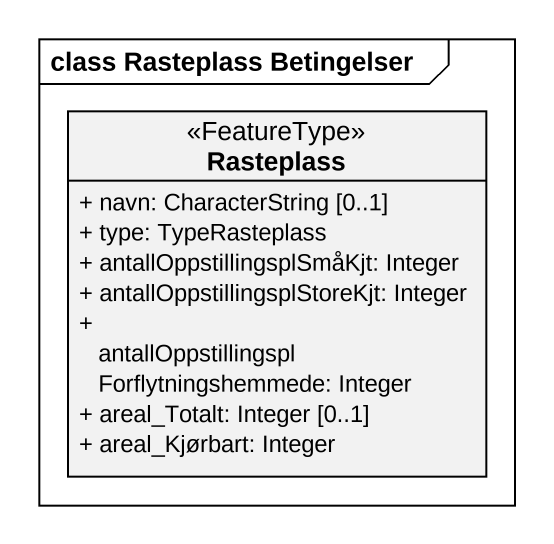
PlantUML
@startuml
mainframe class Rasteplass Betingelser
hide circle
hide empty members
skinparam classAttributeIconSize 0
class Rasteplass <<FeatureType>> {
  + navn: CharacterString [0..1]
  + type: TypeRasteplass
  + antallOppstillingsplSmåKjt: Integer
  + antallOppstillingsplStoreKjt: Integer
  + antallOppstillingsplForflytningshemmede: Integer
  + areal_Totalt: Integer [0..1]
  + areal_Kjørbart: Integer
}
@enduml
